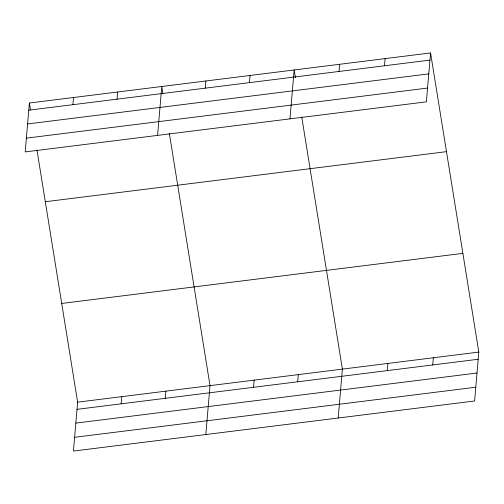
<?xml version="1.0" encoding="UTF-8"?>
<svg xmlns="http://www.w3.org/2000/svg" width="504" height="504" viewBox="0 0 504 504"><rect width="100%" height="100%" fill="white"/><g stroke="black" fill="none" stroke-linecap="round" stroke-linejoin="round"><path stroke-width="0.76" d="M29.389 103.011L25.2 151.912L426.371 101.84L430.561 52.939L29.389 103.011L30.511 109.954M72.904 104.675L73.521 97.505M36.981 150.06L77.629 402.161L73.439 451.061L474.611 400.989L478.8 352.088L430.561 52.939M117.035 99.168L117.653 91.999M121.143 403.83L121.76 396.654M157.588 135.387L161.778 86.486L162.899 93.429M165.274 398.317L165.885 391.148M205.292 88.156L205.909 80.98M205.821 434.536L210.017 385.636L169.363 133.535M249.423 82.643L250.034 75.474M253.531 387.305L254.142 380.129M289.97 118.862L294.166 69.962L295.407 77.673M297.656 381.793L298.274 374.623M339.016 71.461L339.633 64.285M338.209 418.011L342.399 369.117L301.751 117.01M384.483 65.785L385.1 58.615M387.255 370.61L387.866 363.441M432.722 364.94L433.333 357.764M28.778 110.187L429.95 60.108M27.594 123.953L428.765 73.88M26.378 138.14L427.549 88.068M45.31 201.732L446.481 151.66M61.709 303.446L462.88 253.367M77.629 402.161L478.8 352.088M77.011 409.336L478.183 359.264M75.833 423.108L477.005 373.029M74.617 437.296L475.789 387.217"/></g></svg>
